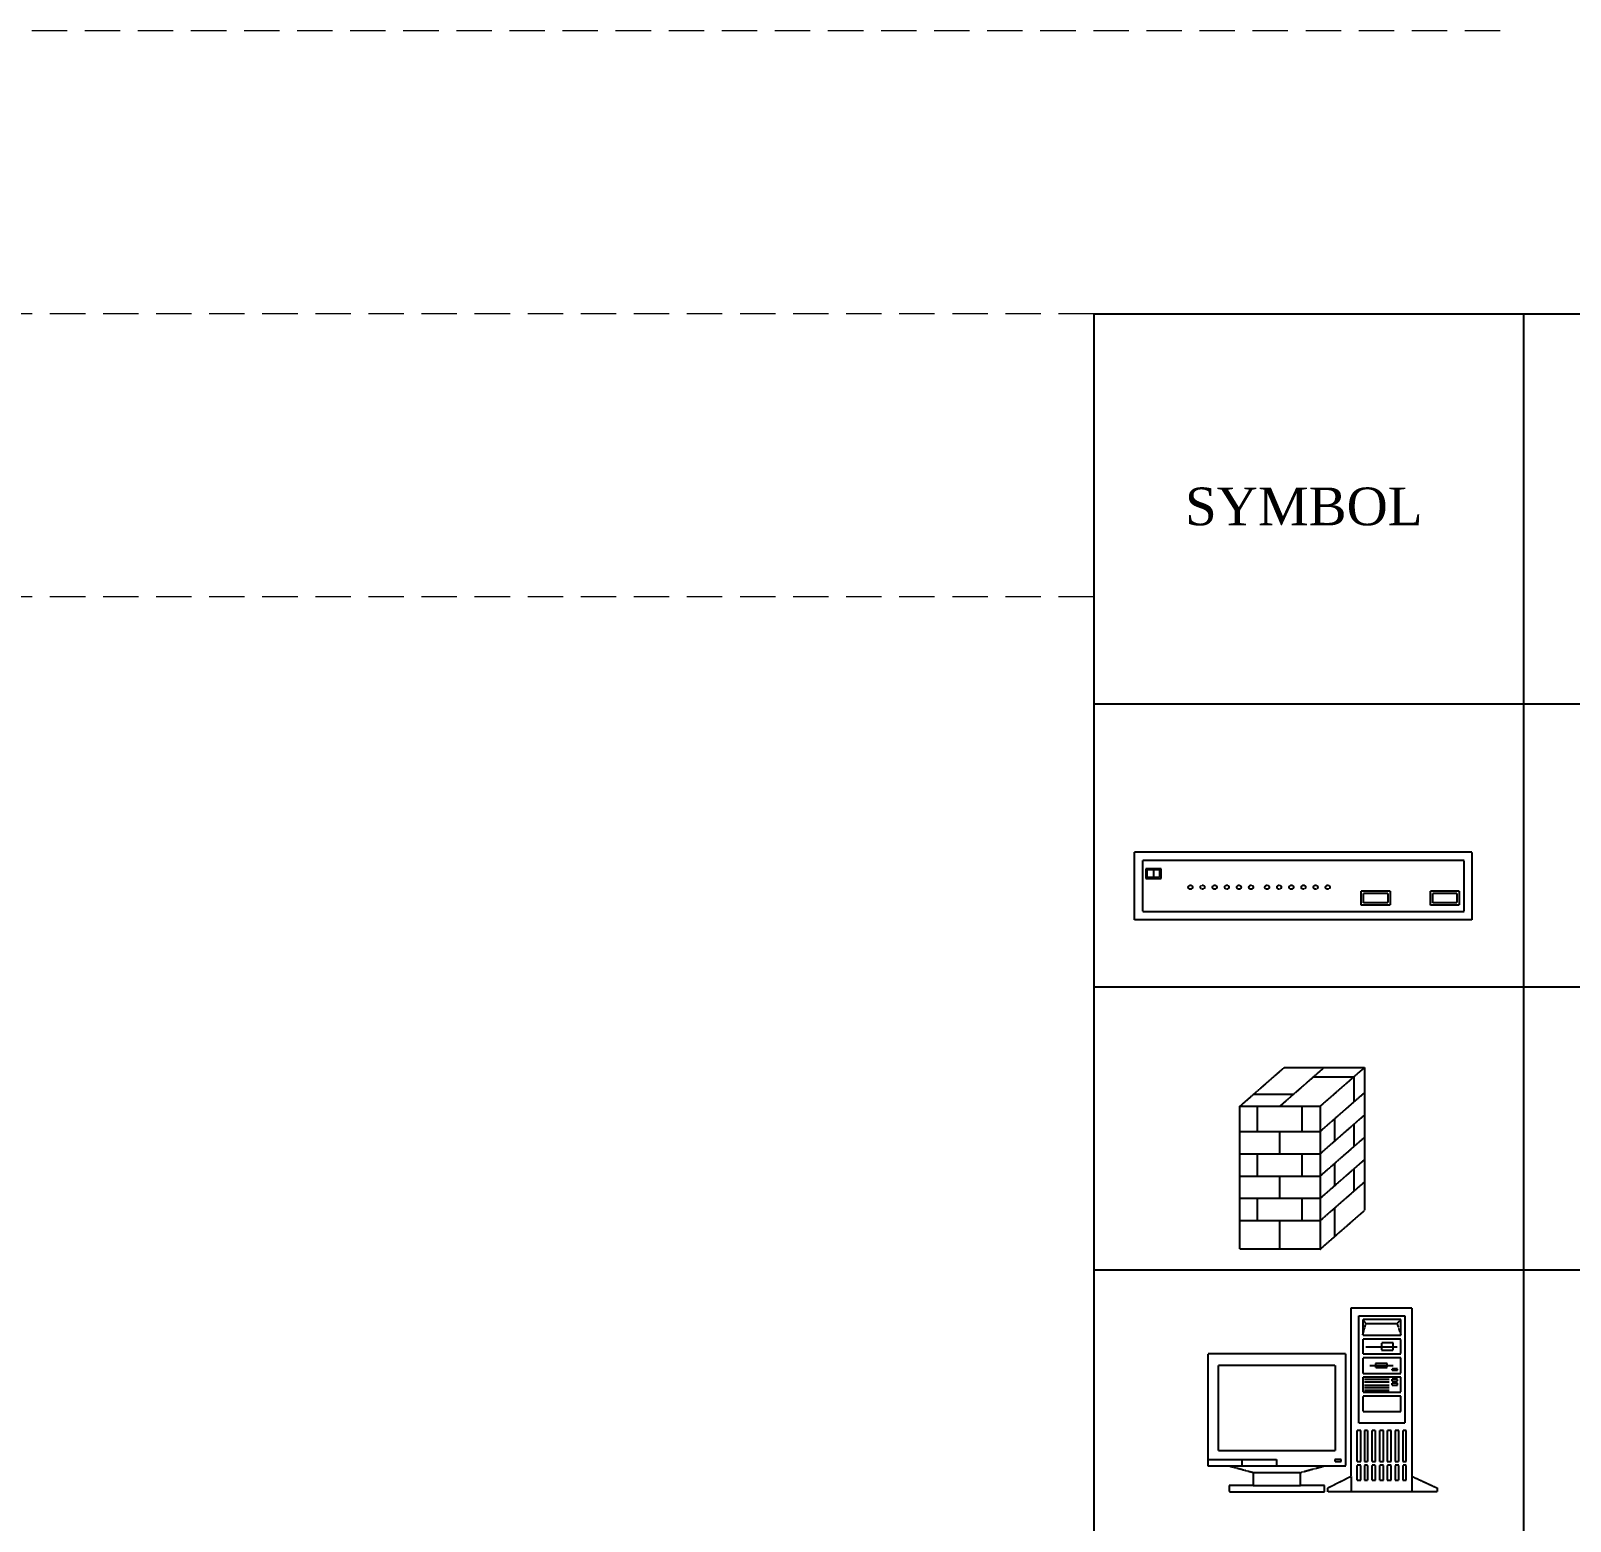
# Model space of a CAD drawing. Extents: x -5343388 to 7033982, y -486386 to 188356.
# Drawn here: x 540017 to 556330, y -264685 to -248887 of the extents above; entities that cross this region are included whole.
import ezdxf
from ezdxf.enums import TextEntityAlignment as Align

# ---------------------------------------------------------------- set-up
doc = ezdxf.new("R2010")
doc.units = 0
doc.header["$MEASUREMENT"] = 0
doc.linetypes.add('DASHED2', pattern=[0.375, 0.25, -0.125])
doc.layers.add('Wire Hatch', color=7, linetype='Continuous', lineweight=15)
doc.styles.add('NKB1', font='vntimeh.shx', dxfattribs={"width": 0.7, "height": 400})

msp = doc.modelspace()

# ---------------------------------------------------------------- linework, layer by layer
at = {"linetype": 'DASHED2'}
for p, q in [((551282.49107, -251886.87961), (574537.07658, -251886.87961)), ((551282.49107, -251886.87961), (551282.49107, -280021.61669)), ((555834.34161, -251886.87961), (555834.34161, -280021.61669)), ((551282.49107, -254886.87961), (551282.49107, -280021.61669)), ((555834.34161, -254886.87961), (555834.34161, -280021.61669)), ((551282.49107, -256021.61669), (574537.07658, -256021.61669)), ((555292.55594, -257594.48513, 1303.86077), (551710.06768, -257594.48513, 1303.86077)), ((551710.06768, -257594.48513, 1303.86077), (551710.06768, -258310.46335, 1303.86077)), ((555205.80724, -257681.23383, 1303.86077), (551796.81638, -257681.23383, 1303.86077)), ((551796.81638, -257681.23383, 1303.86077), (551796.81638, -258223.71465, 1303.86077)), ((555205.80724, -258223.71465, 1303.86077), (555205.80724, -257681.23383, 1303.86077)), ((555292.55594, -258310.46335, 1303.86077), (555292.55594, -257594.48513, 1303.86077)), ((551913.85969, -257780.89977, 1303.86077), (551913.85969, -257858.84581, 1303.86077)), ((551796.81638, -258223.71465, 1303.86077), (555205.80724, -258223.71465, 1303.86077)), ((555292.55594, -258310.46335, 1303.86077), (551710.06768, -258310.46335, 1303.86077)), ((551282.49107, -259021.61669), (574537.07658, -259021.61669)), ((552829.71691, -260286.23461, 1303.86077), (553298.27978, -259876.59502, 1303.86077)), ((553252.70246, -260286.23461, 1303.86077), (553721.26533, -259876.59502, 1303.86077)), ((553298.27978, -259876.59502, 1303.86077), (554148.91576, -259876.59502, 1303.86077)), ((553608.05211, -259975.57131, 1303.86077), (554035.70254, -259975.57131, 1303.86077)), ((553680.35289, -260286.23461, 1303.86077), (554148.91576, -259876.59502, 1303.86077)), ((554035.70254, -259975.57131, 1303.86077), (554035.70254, -260242.06094, 1303.86077)), ((554148.91576, -259876.59502, 1303.86077), (554148.91576, -261391.74329, 1303.86077)), ((552976.35861, -260158.03357, 1303.86077), (553399.34416, -260158.03357, 1303.86077)), ((553680.35289, -260552.72423, 1303.86077), (554148.91576, -260143.08465, 1303.86077)), ((552829.71691, -260286.23461, 1303.86077), (553680.35289, -260286.23461, 1303.86077)), ((552829.71691, -261801.38288, 1303.86077), (552829.71691, -260286.23461, 1303.86077)), ((553016.15846, -260552.72423, 1303.86077), (553016.15846, -260286.23461, 1303.86077)), ((553489.24646, -260552.72423, 1303.86077), (553489.24646, -260286.23461, 1303.86077)), ((553680.35289, -260286.23461, 1303.86077), (553680.35289, -261801.38288, 1303.86077)), ((553680.35289, -260789.26823, 1303.86077), (554148.91576, -260379.62865, 1303.86077)), ((553831.80445, -260420.31819, 1303.86077), (553831.80445, -260656.86219, 1303.86077)), ((554035.70254, -260478.60494, 1303.86077), (554035.70254, -260715.14894, 1303.86077)), ((552829.71691, -260552.72423, 1303.86077), (553680.35289, -260552.72423, 1303.86077)), ((553252.70246, -260789.26823, 1303.86077), (553252.70246, -260552.72423, 1303.86077)), ((553680.35289, -261025.81223, 1303.86077), (554148.91576, -260616.17265, 1303.86077)), ((552829.71691, -260789.26823, 1303.86077), (553680.35289, -260789.26823, 1303.86077)), ((553016.15846, -261025.81223, 1303.86077), (553016.15846, -260789.26823, 1303.86077)), ((553489.24646, -261025.81223, 1303.86077), (553489.24646, -260789.26823, 1303.86077)), ((553680.35289, -261262.35623, 1303.86077), (554148.91576, -260852.71665, 1303.86077)), ((553831.80445, -260893.40619, 1303.86077), (553831.80445, -261129.95019, 1303.86077)), ((554035.70254, -260951.69294, 1303.86077), (554035.70254, -261188.23694, 1303.86077)), ((552829.71691, -261025.81223, 1303.86077), (553680.35289, -261025.81223, 1303.86077)), ((553252.70246, -261262.35623, 1303.86077), (553252.70246, -261025.81223, 1303.86077)), ((553680.35289, -261498.90023, 1303.86077), (554148.91576, -261089.26065, 1303.86077)), ((552829.71691, -261262.35623, 1303.86077), (553680.35289, -261262.35623, 1303.86077)), ((553016.15846, -261498.90023, 1303.86077), (553016.15846, -261262.35623, 1303.86077)), ((553489.24646, -261498.90023, 1303.86077), (553489.24646, -261262.35623, 1303.86077)), ((552829.71691, -261498.90023, 1303.86077), (553680.35289, -261498.90023, 1303.86077)), ((553252.70246, -261801.38288, 1303.86077), (553252.70246, -261498.90023, 1303.86077)), ((553680.35289, -261801.38288, 1303.86077), (554148.91576, -261391.74329, 1303.86077)), ((553831.80445, -261366.49419, 1303.86077), (553831.80445, -261668.97684, 1303.86077)), ((553680.35289, -261801.38288, 1303.86077), (552829.71691, -261801.38288, 1303.86077)), ((551282.49107, -262021.61669), (574537.07658, -262021.61669)), ((551282.49107, -262021.61669), (574537.07658, -262021.61669)), ((554007.37404, -264208.91179, 1303.86077), (554007.37404, -262424.62072, 1303.86077)), ((554007.37404, -262424.62072, 1303.86077), (554652.46389, -262424.62072, 1303.86077)), ((554652.46389, -262424.62072, 1303.86077), (554652.46389, -264208.91179, 1303.86077)), ((554089.72594, -263646.17384, 1303.86077), (554089.72594, -262506.97261, 1303.86077)), ((554089.72594, -262506.97261, 1303.86077), (554576.97465, -262506.97261, 1303.86077)), ((554130.90188, -262548.14856, 1303.86077), (554130.90188, -262712.85235, 1303.86077)), ((554130.90188, -262548.14856, 1303.86077), (554165.21517, -262589.32451, 1303.86077)), ((554535.7987, -262548.14856, 1303.86077), (554130.90188, -262548.14856, 1303.86077)), ((554130.90188, -262712.85235, 1303.86077), (554165.21517, -262589.32451, 1303.86077)), ((554165.21517, -262589.32451, 1303.86077), (554494.62276, -262589.32451, 1303.86077)), ((554494.62276, -262589.32451, 1303.86077), (554535.7987, -262548.14856, 1303.86077)), ((554494.62276, -262589.32451, 1303.86077), (554535.7987, -262712.85235, 1303.86077)), ((554535.7987, -262712.85235, 1303.86077), (554535.7987, -262548.14856, 1303.86077)), ((554576.97465, -262506.97261, 1303.86077), (554576.97465, -263646.17384, 1303.86077)), ((554130.90188, -262712.85235, 1303.86077), (554535.7987, -262712.85235, 1303.86077)), ((554130.90188, -262754.0283, 1303.86077), (554130.90188, -262911.86943, 1303.86077)), ((554535.7987, -262754.0283, 1303.86077), (554130.90188, -262754.0283, 1303.86077)), ((554329.91897, -262795.20425, 1303.86077), (554329.91897, -262870.69349, 1303.86077)), ((554453.44681, -262795.20425, 1303.86077), (554329.91897, -262795.20425, 1303.86077)), ((554453.44681, -262870.69349, 1303.86077), (554453.44681, -262795.20425, 1303.86077)), ((554535.7987, -262911.86943, 1303.86077), (554535.7987, -262754.0283, 1303.86077)), ((553951.54769, -262911.86943, 1303.86077), (552489.80155, -262911.86943, 1303.86077)), ((552489.80155, -262911.86943, 1303.86077), (552489.80155, -264099.10926, 1303.86077)), ((553951.54769, -264099.10926, 1303.86077), (553951.54769, -262911.86943, 1303.86077)), ((554130.90188, -262911.86943, 1303.86077), (554535.7987, -262911.86943, 1303.86077)), ((554130.90188, -262953.04538, 1303.86077), (554130.90188, -263117.74917, 1303.86077)), ((554535.7987, -262953.04538, 1303.86077), (554130.90188, -262953.04538, 1303.86077)), ((554165.21517, -262836.3802, 1303.86077), (554494.62276, -262836.3802, 1303.86077)), ((554329.91897, -262870.69349, 1303.86077), (554453.44681, -262870.69349, 1303.86077)), ((554535.7987, -263117.74917, 1303.86077), (554535.7987, -262953.04538, 1303.86077)), ((552603.43223, -263032.36277, 1303.86077), (553837.91701, -263032.36277, 1303.86077)), ((552603.43223, -263937.43998, 1303.86077), (552603.43223, -263032.36277, 1303.86077)), ((553837.91701, -263032.36277, 1303.86077), (553837.91701, -263937.43998, 1303.86077)), ((554130.90188, -263117.74917, 1303.86077), (554535.7987, -263117.74917, 1303.86077)), ((554206.39112, -263035.39728, 1303.86077), (554453.44681, -263035.39728, 1303.86077)), ((554268.15504, -263014.8093, 1303.86077), (554268.15504, -263055.98525, 1303.86077)), ((554391.68289, -263014.8093, 1303.86077), (554268.15504, -263014.8093, 1303.86077)), ((554268.15504, -263055.98525, 1303.86077), (554268.15504, -263055.98525, 1303.86077)), ((554268.15504, -263055.98525, 1303.86077), (554391.68289, -263055.98525, 1303.86077)), ((554391.68289, -263055.98525, 1303.86077), (554391.68289, -263014.8093, 1303.86077)), ((554439.72149, -263069.71057, 1303.86077), (554439.72149, -263083.43588, 1303.86077)), ((554501.48541, -263069.71057, 1303.86077), (554439.72149, -263069.71057, 1303.86077)), ((554439.72149, -263083.43588, 1303.86077), (554501.48541, -263083.43588, 1303.86077)), ((554501.48541, -263083.43588, 1303.86077), (554501.48541, -263069.71057, 1303.86077)), ((554130.90188, -263158.92512, 1303.86077), (554130.90188, -263316.76625, 1303.86077)), ((554535.7987, -263158.92512, 1303.86077), (554130.90188, -263158.92512, 1303.86077)), ((554151.48986, -263179.51309, 1303.86077), (554412.27086, -263179.51309, 1303.86077)), ((554151.48986, -263206.96373, 1303.86077), (554412.27086, -263206.96373, 1303.86077)), ((554151.48986, -263241.27702, 1303.86077), (554412.27086, -263241.27702, 1303.86077)), ((554151.48986, -263268.72765, 1303.86077), (554412.27086, -263268.72765, 1303.86077)), ((554439.72149, -263179.51309, 1303.86077), (554439.72149, -263200.10107, 1303.86077)), ((554501.48541, -263179.51309, 1303.86077), (554439.72149, -263179.51309, 1303.86077)), ((554439.72149, -263200.10107, 1303.86077), (554501.48541, -263200.10107, 1303.86077)), ((554439.72149, -263220.68904, 1303.86077), (554439.72149, -263241.27702, 1303.86077)), ((554501.48541, -263220.68904, 1303.86077), (554439.72149, -263220.68904, 1303.86077)), ((554439.72149, -263241.27702, 1303.86077), (554501.48541, -263241.27702, 1303.86077)), ((554501.48541, -263200.10107, 1303.86077), (554501.48541, -263179.51309, 1303.86077)), ((554501.48541, -263241.27702, 1303.86077), (554501.48541, -263220.68904, 1303.86077)), ((554535.7987, -263316.76625, 1303.86077), (554535.7987, -263158.92512, 1303.86077)), ((554130.90188, -263316.76625, 1303.86077), (554535.7987, -263316.76625, 1303.86077)), ((554130.90188, -263357.9422, 1303.86077), (554130.90188, -263522.64599, 1303.86077)), ((554535.7987, -263357.9422, 1303.86077), (554130.90188, -263357.9422, 1303.86077)), ((554151.48986, -263296.17828, 1303.86077), (554412.27086, -263296.17828, 1303.86077)), ((554535.7987, -263522.64599, 1303.86077), (554535.7987, -263357.9422, 1303.86077)), ((554130.90188, -263522.64599, 1303.86077), (554535.7987, -263522.64599, 1303.86077)), ((554110.31391, -263721.66307, 1303.86077), (554069.13796, -263721.66307, 1303.86077)), ((554069.13796, -263721.66307, 1303.86077), (554069.13796, -264051.07066, 1303.86077)), ((554576.97465, -263646.17384, 1303.86077), (554089.72594, -263646.17384, 1303.86077)), ((554110.31391, -264051.07066, 1303.86077), (554110.31391, -263721.66307, 1303.86077)), ((554185.80315, -263721.66307, 1303.86077), (554151.48986, -263721.66307, 1303.86077)), ((554151.48986, -263721.66307, 1303.86077), (554151.48986, -264051.07066, 1303.86077)), ((554185.80315, -264051.07066, 1303.86077), (554185.80315, -263721.66307, 1303.86077)), ((554268.15504, -263721.66307, 1303.86077), (554226.9791, -263721.66307, 1303.86077)), ((554226.9791, -263721.66307, 1303.86077), (554226.9791, -264051.07066, 1303.86077)), ((554268.15504, -264051.07066, 1303.86077), (554268.15504, -263721.66307, 1303.86077)), ((554350.50694, -263721.66307, 1303.86077), (554309.33099, -263721.66307, 1303.86077)), ((554309.33099, -263721.66307, 1303.86077), (554309.33099, -264051.07066, 1303.86077)), ((554350.50694, -264051.07066, 1303.86077), (554350.50694, -263721.66307, 1303.86077)), ((554432.85883, -263721.66307, 1303.86077), (554391.68289, -263721.66307, 1303.86077)), ((554391.68289, -263721.66307, 1303.86077), (554391.68289, -264051.07066, 1303.86077)), ((554432.85883, -264051.07066, 1303.86077), (554432.85883, -263721.66307, 1303.86077)), ((554515.21073, -263721.66307, 1303.86077), (554474.03478, -263721.66307, 1303.86077)), ((554474.03478, -263721.66307, 1303.86077), (554474.03478, -264051.07066, 1303.86077)), ((554515.21073, -264051.07066, 1303.86077), (554515.21073, -263721.66307, 1303.86077)), ((554590.69997, -263721.66307, 1303.86077), (554556.38668, -263721.66307, 1303.86077)), ((554556.38668, -263721.66307, 1303.86077), (554556.38668, -264051.07066, 1303.86077)), ((554590.69997, -264051.07066, 1303.86077), (554590.69997, -263721.66307, 1303.86077)), ((553837.91701, -263937.43998, 1303.86077), (552603.43223, -263937.43998, 1303.86077)), ((552489.80155, -264030.48268, 1303.86077), (553217.24329, -264030.48268, 1303.86077)), ((552489.80155, -264099.10926, 1303.86077), (552489.80155, -264099.10926, 1303.86077)), ((552489.80155, -264099.10926, 1303.86077), (552716.26926, -264099.10926, 1303.86077)), ((552716.26926, -264099.10926, 1303.86077), (552970.1876, -264167.73584, 1303.86077)), ((552716.26926, -264099.10926, 1303.86077), (553725.07998, -264099.10926, 1303.86077)), ((552853.52242, -264099.10926, 1303.86077), (552853.52242, -264030.48268, 1303.86077)), ((553217.24329, -264030.48268, 1303.86077), (553217.24329, -264099.10926, 1303.86077)), ((553471.16164, -264167.73584, 1303.86077), (553725.07998, -264099.10926, 1303.86077)), ((553725.07998, -264099.10926, 1303.86077), (553951.54769, -264099.10926, 1303.86077)), ((553834.88251, -264030.48268, 1303.86077), (553834.88251, -264051.07066, 1303.86077)), ((553903.50909, -264030.48268, 1303.86077), (553834.88251, -264030.48268, 1303.86077)), ((553834.88251, -264051.07066, 1303.86077), (553834.88251, -264051.07066, 1303.86077)), ((553834.88251, -264051.07066, 1303.86077), (553903.50909, -264051.07066, 1303.86077)), ((553903.50909, -264051.07066, 1303.86077), (553903.50909, -264030.48268, 1303.86077)), ((554069.13796, -264051.07066, 1303.86077), (554069.13796, -264051.07066, 1303.86077)), ((554069.13796, -264051.07066, 1303.86077), (554110.31391, -264051.07066, 1303.86077)), ((554069.13796, -264092.24661, 1303.86077), (554069.13796, -264250.08774, 1303.86077)), ((554110.31391, -264092.24661, 1303.86077), (554069.13796, -264092.24661, 1303.86077)), ((554110.31391, -264250.08774, 1303.86077), (554110.31391, -264092.24661, 1303.86077)), ((554151.48986, -264051.07066, 1303.86077), (554151.48986, -264051.07066, 1303.86077)), ((554151.48986, -264051.07066, 1303.86077), (554185.80315, -264051.07066, 1303.86077)), ((554151.48986, -264092.24661, 1303.86077), (554151.48986, -264250.08774, 1303.86077)), ((554185.80315, -264092.24661, 1303.86077), (554151.48986, -264092.24661, 1303.86077)), ((554185.80315, -264250.08774, 1303.86077), (554185.80315, -264092.24661, 1303.86077)), ((554226.9791, -264051.07066, 1303.86077), (554226.9791, -264051.07066, 1303.86077)), ((554226.9791, -264051.07066, 1303.86077), (554268.15504, -264051.07066, 1303.86077)), ((554226.9791, -264092.24661, 1303.86077), (554226.9791, -264250.08774, 1303.86077)), ((554268.15504, -264092.24661, 1303.86077), (554226.9791, -264092.24661, 1303.86077)), ((554268.15504, -264250.08774, 1303.86077), (554268.15504, -264092.24661, 1303.86077)), ((554309.33099, -264051.07066, 1303.86077), (554309.33099, -264051.07066, 1303.86077)), ((554309.33099, -264051.07066, 1303.86077), (554350.50694, -264051.07066, 1303.86077)), ((554309.33099, -264092.24661, 1303.86077), (554309.33099, -264250.08774, 1303.86077)), ((554350.50694, -264092.24661, 1303.86077), (554309.33099, -264092.24661, 1303.86077)), ((554350.50694, -264250.08774, 1303.86077), (554350.50694, -264092.24661, 1303.86077)), ((554391.68289, -264051.07066, 1303.86077), (554391.68289, -264051.07066, 1303.86077)), ((554391.68289, -264051.07066, 1303.86077), (554432.85883, -264051.07066, 1303.86077)), ((554391.68289, -264092.24661, 1303.86077), (554391.68289, -264250.08774, 1303.86077)), ((554432.85883, -264092.24661, 1303.86077), (554391.68289, -264092.24661, 1303.86077)), ((554432.85883, -264250.08774, 1303.86077), (554432.85883, -264092.24661, 1303.86077)), ((554474.03478, -264051.07066, 1303.86077), (554474.03478, -264051.07066, 1303.86077)), ((554474.03478, -264051.07066, 1303.86077), (554515.21073, -264051.07066, 1303.86077)), ((554474.03478, -264092.24661, 1303.86077), (554474.03478, -264250.08774, 1303.86077)), ((554515.21073, -264092.24661, 1303.86077), (554474.03478, -264092.24661, 1303.86077)), ((554515.21073, -264250.08774, 1303.86077), (554515.21073, -264092.24661, 1303.86077)), ((554556.38668, -264051.07066, 1303.86077), (554590.69997, -264051.07066, 1303.86077)), ((554556.38668, -264051.07066, 1303.86077), (554556.38668, -264051.07066, 1303.86077)), ((554590.69997, -264092.24661, 1303.86077), (554556.38668, -264092.24661, 1303.86077)), ((554556.38668, -264092.24661, 1303.86077), (554556.38668, -264250.08774, 1303.86077)), ((554590.69997, -264250.08774, 1303.86077), (554590.69997, -264092.24661, 1303.86077)), ((552970.1876, -264167.73584, 1303.86077), (553471.16164, -264167.73584, 1303.86077)), ((552970.1876, -264167.73584, 1303.86077), (552970.1876, -264304.989, 1303.86077)), ((553471.16164, -264304.989, 1303.86077), (553471.16164, -264167.73584, 1303.86077)), ((553760.31835, -264332.43963, 1303.86077), (554007.37404, -264208.91179, 1303.86077)), ((554007.37404, -264208.91179, 1303.86077), (554007.37404, -264373.61558, 1303.86077)), ((554069.13796, -264250.08774, 1303.86077), (554069.13796, -264250.08774, 1303.86077)), ((554069.13796, -264250.08774, 1303.86077), (554110.31391, -264250.08774, 1303.86077)), ((554151.48986, -264250.08774, 1303.86077), (554151.48986, -264250.08774, 1303.86077)), ((554151.48986, -264250.08774, 1303.86077), (554185.80315, -264250.08774, 1303.86077)), ((554226.9791, -264250.08774, 1303.86077), (554226.9791, -264250.08774, 1303.86077)), ((554226.9791, -264250.08774, 1303.86077), (554268.15504, -264250.08774, 1303.86077)), ((554309.33099, -264250.08774, 1303.86077), (554309.33099, -264250.08774, 1303.86077)), ((554309.33099, -264250.08774, 1303.86077), (554350.50694, -264250.08774, 1303.86077)), ((554391.68289, -264250.08774, 1303.86077), (554391.68289, -264250.08774, 1303.86077)), ((554391.68289, -264250.08774, 1303.86077), (554432.85883, -264250.08774, 1303.86077)), ((554474.03478, -264250.08774, 1303.86077), (554474.03478, -264250.08774, 1303.86077)), ((554474.03478, -264250.08774, 1303.86077), (554515.21073, -264250.08774, 1303.86077)), ((554556.38668, -264250.08774, 1303.86077), (554590.69997, -264250.08774, 1303.86077)), ((554556.38668, -264250.08774, 1303.86077), (554556.38668, -264250.08774, 1303.86077)), ((554652.46389, -264208.91179, 1303.86077), (554652.46389, -264373.61558, 1303.86077)), ((554652.46389, -264208.91179, 1303.86077), (554920.10755, -264332.43963, 1303.86077)), ((552716.26926, -264304.989, 1303.86077), (552716.26926, -264373.61558, 1303.86077)), ((552970.1876, -264304.989, 1303.86077), (552716.26926, -264304.989, 1303.86077)), ((552716.26926, -264373.61558, 1303.86077), (553725.07998, -264373.61558, 1303.86077)), ((552970.1876, -264304.989, 1303.86077), (553471.16164, -264304.989, 1303.86077)), ((553725.07998, -264304.989, 1303.86077), (553471.16164, -264304.989, 1303.86077)), ((553725.07998, -264373.61558, 1303.86077), (553725.07998, -264304.989, 1303.86077)), ((553760.31835, -264373.61558, 1303.86077), (553760.31835, -264332.43963, 1303.86077)), ((554920.10755, -264373.61558, 1303.86077), (553760.31835, -264373.61558, 1303.86077)), ((553760.31835, -264373.61558, 1303.86077), (553760.31835, -264373.61558, 1303.86077)), ((554920.10755, -264332.43963, 1303.86077), (554920.10755, -264373.61558, 1303.86077))]:
    msp.add_line(p, q, dxfattribs=at)
at = {"linetype": 'DASHED2', "elevation": 1303.86077}
for points in [[(551994.80365, -257768.90808), (551832.91573, -257768.90808), (551832.91573, -257870.83751), (551994.80365, -257870.83751)], [(551982.81196, -257780.89977), (551844.90743, -257780.89977), (551844.90743, -257858.84581), (551982.81196, -257858.84581)], [(554421.47099, -258154.02794), (554115.68269, -258154.02794), (554115.68269, -258004.13172), (554421.47099, -258004.13172)], [(554397.48759, -258130.04455), (554139.66609, -258130.04455), (554139.66609, -258028.11512), (554397.48759, -258028.11512)], [(555154.29697, -258154.02794), (554848.50867, -258154.02794), (554848.50867, -258004.13172), (555154.29697, -258004.13172)], [(555130.31357, -258130.04455), (554872.49207, -258130.04455), (554872.49207, -258028.11512), (555130.31357, -258028.11512)]]:
    msp.add_lwpolyline(points, close=True, dxfattribs=at)
at = {"linetype": 'DASHED2'}
for centre in [(552305.12581, -257964.83266, 1303.86077), (552433.72622, -257964.83266, 1303.86077), (552562.32662, -257964.83266, 1303.86077), (552690.92703, -257964.83266, 1303.86077), (552819.52743, -257964.83266, 1303.86077), (552948.12784, -257964.83266, 1303.86077), (553117.34978, -257964.83266, 1303.86077), (553245.95019, -257964.83266, 1303.86077), (553374.55059, -257964.83266, 1303.86077), (553503.151, -257964.83266, 1303.86077), (553631.7514, -257964.83266, 1303.86077), (553760.35181, -257964.83266, 1303.86077)]:
    msp.add_circle(centre, 22.34838, dxfattribs=at)
at = {"layer": 'Wire Hatch', "linetype": 'DASHED2', "ltscale": 1500}
for points in [[(555589.3445, -248886.87961), (462207.87007, -248886.87961)], [(551282.49107, -251886.87961), (462207.87007, -251886.87961)], [(551282.49107, -254886.87961), (462207.87007, -254886.87961)]]:
    msp.add_lwpolyline(points, dxfattribs=at)

# ---------------------------------------------------------------- texts
at = {"linetype": 'DASHED2', "style": 'NKB1'}
msp.add_text('Symbol', height=400, dxfattribs=at).set_placement((553507.11091, -253928.71357), align=Align.MIDDLE)

doc.saveas('drawing.dxf')
